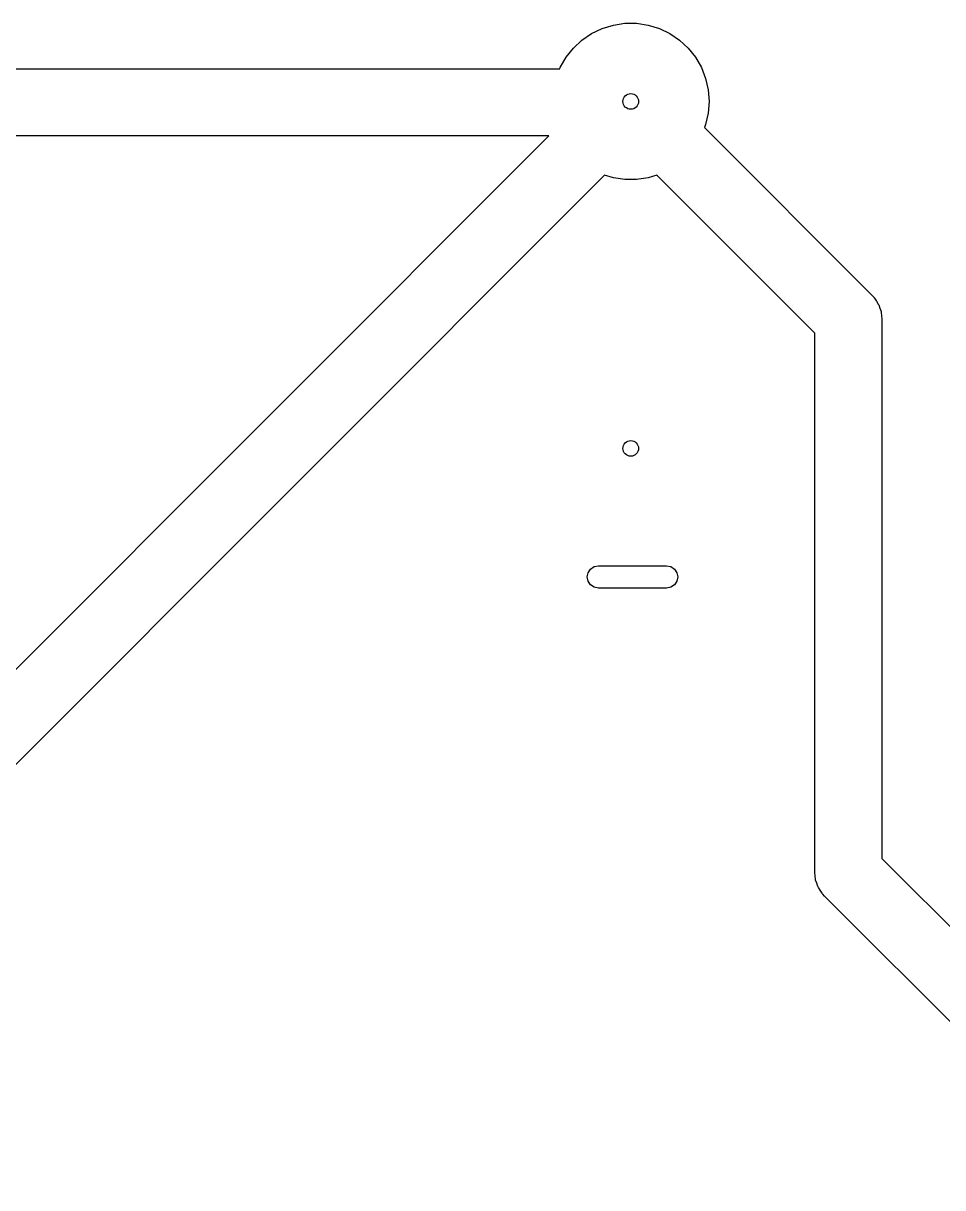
# Model space of a CAD drawing. Extents: x 90.5 to 180.6, y -135.5 to -50.2.
# Drawn here: x 135.49 to 156.03, y -79.14 to -53.14 of the extents above; entities that cross this region are included whole.
import ezdxf

# ---------------------------------------------------------------- set-up
doc = ezdxf.new("R2010")
doc.units = 0
doc.layers.add('BLACK', color=7, linetype='CONTINUOUS')

msp = doc.modelspace()

# ---------------------------------------------------------------- linework, layer by layer
at = {"layer": 'BLACK', "linetype": 'CONTINUOUS'}
for p, q in [((148.185, -53.3745), (148.421, -53.261)), ((148.421, -53.261), (148.671, -53.1839)), ((148.671, -53.1839), (148.929, -53.1449)), ((148.929, -53.1449), (149.191, -53.1449)), ((149.191, -53.1449), (149.449, -53.1839)), ((149.449, -53.1839), (149.699, -53.261)), ((149.699, -53.261), (149.935, -53.3745)), ((147.777, -53.6997), (147.969, -53.5218)), ((147.969, -53.5218), (148.185, -53.3745)), ((149.935, -53.3745), (150.151, -53.5218)), ((150.151, -53.5218), (150.343, -53.6997)), ((147.614, -53.9042), (147.777, -53.6997)), ((150.343, -53.6997), (150.506, -53.9042)), ((147.483, -54.1307), (147.614, -53.9042)), ((150.506, -53.9042), (150.637, -54.1307)), ((129.04, -54.16), (147.472, -54.16)), ((147.472, -54.16), (147.483, -54.1307)), ((150.637, -54.1307), (150.732, -54.3742)), ((150.732, -54.3742), (150.79, -54.6292)), ((150.79, -54.6292), (150.81, -54.89)), ((150.81, -54.89), (150.79, -55.1508)), ((150.79, -55.1508), (150.732, -55.4058)), ((150.732, -55.4058), (150.705, -55.4746)), ((150.705, -55.4746), (154.45, -59.2197)), ((127.709, -75.18), (147.229, -55.66)), ((147.229, -55.66), (129.04, -55.66)), ((148.475, -56.5358), (128.55, -76.4603)), ((148.671, -56.5961), (148.475, -56.5358)), ((148.929, -56.6351), (148.671, -56.5961)), ((149.191, -56.6351), (148.929, -56.6351)), ((149.449, -56.5961), (149.191, -56.6351)), ((149.645, -56.5358), (149.449, -56.5961)), ((153.17, -60.0607), (149.645, -56.5358)), ((154.45, -59.2197), (154.487, -59.2604)), ((154.487, -59.2604), (154.495, -59.2679)), ((154.495, -59.2679), (154.498, -59.2734)), ((154.498, -59.2734), (154.508, -59.2848)), ((154.508, -59.2848), (154.548, -59.3497)), ((154.548, -59.3497), (154.59, -59.4134)), ((154.59, -59.4134), (154.594, -59.4237)), ((154.594, -59.4237), (154.6, -59.433)), ((154.6, -59.433), (154.624, -59.5054)), ((154.624, -59.5054), (154.65, -59.577)), ((154.65, -59.577), (154.651, -59.5879)), ((154.651, -59.5879), (154.655, -59.5983)), ((154.655, -59.5983), (154.661, -59.6743)), ((154.661, -59.6743), (154.67, -59.75)), ((154.67, -59.75), (154.67, -71.7882)), ((153.17, -72.0988), (153.17, -60.0607)), ((148.086, -65.5049), (148.105, -65.4092)), ((148.105, -65.6005), (148.086, -65.5049)), ((148.105, -65.4092), (148.159, -65.3281)), ((148.159, -65.3281), (148.24, -65.2739)), ((148.24, -65.2739), (148.336, -65.2549)), ((148.336, -65.2549), (149.86, -65.2549)), ((149.86, -65.2549), (149.956, -65.2739)), ((149.956, -65.2739), (150.037, -65.3281)), ((150.037, -65.3281), (150.091, -65.4092)), ((150.091, -65.4092), (150.11, -65.5049)), ((150.11, -65.5049), (150.091, -65.6005)), ((148.159, -65.6816), (148.105, -65.6005)), ((148.24, -65.7358), (148.159, -65.6816)), ((148.336, -65.7549), (148.24, -65.7358)), ((149.86, -65.7549), (148.336, -65.7549)), ((149.956, -65.7358), (149.86, -65.7549)), ((150.037, -65.6816), (149.956, -65.7358)), ((150.091, -65.6005), (150.037, -65.6816)), ((154.67, -71.7882), (160.96, -78.0781)), ((153.179, -72.1745), (153.17, -72.0988)), ((153.185, -72.2505), (153.179, -72.1745)), ((153.189, -72.2609), (153.185, -72.2505)), ((153.19, -72.2718), (153.189, -72.2609)), ((153.216, -72.3434), (153.19, -72.2718)), ((153.24, -72.4158), (153.216, -72.3434)), ((153.246, -72.4251), (153.24, -72.4158)), ((153.25, -72.4354), (153.246, -72.4251)), ((153.292, -72.4991), (153.25, -72.4354)), ((153.332, -72.564), (153.292, -72.4991)), ((153.342, -72.5754), (153.332, -72.564)), ((153.345, -72.5809), (153.342, -72.5754)), ((153.353, -72.5884), (153.345, -72.5809)), ((153.39, -72.6291), (153.353, -72.5884)), ((159.9, -79.1392), (153.39, -72.6291))]:
    msp.add_line(p, q, dxfattribs=at)
at = {"layer": 'BLACK'}
for centre in [(149.06, -54.89), (149.06, -62.635)]:
    msp.add_circle(centre, 0.175, dxfattribs=at)

doc.saveas('drawing.dxf')
